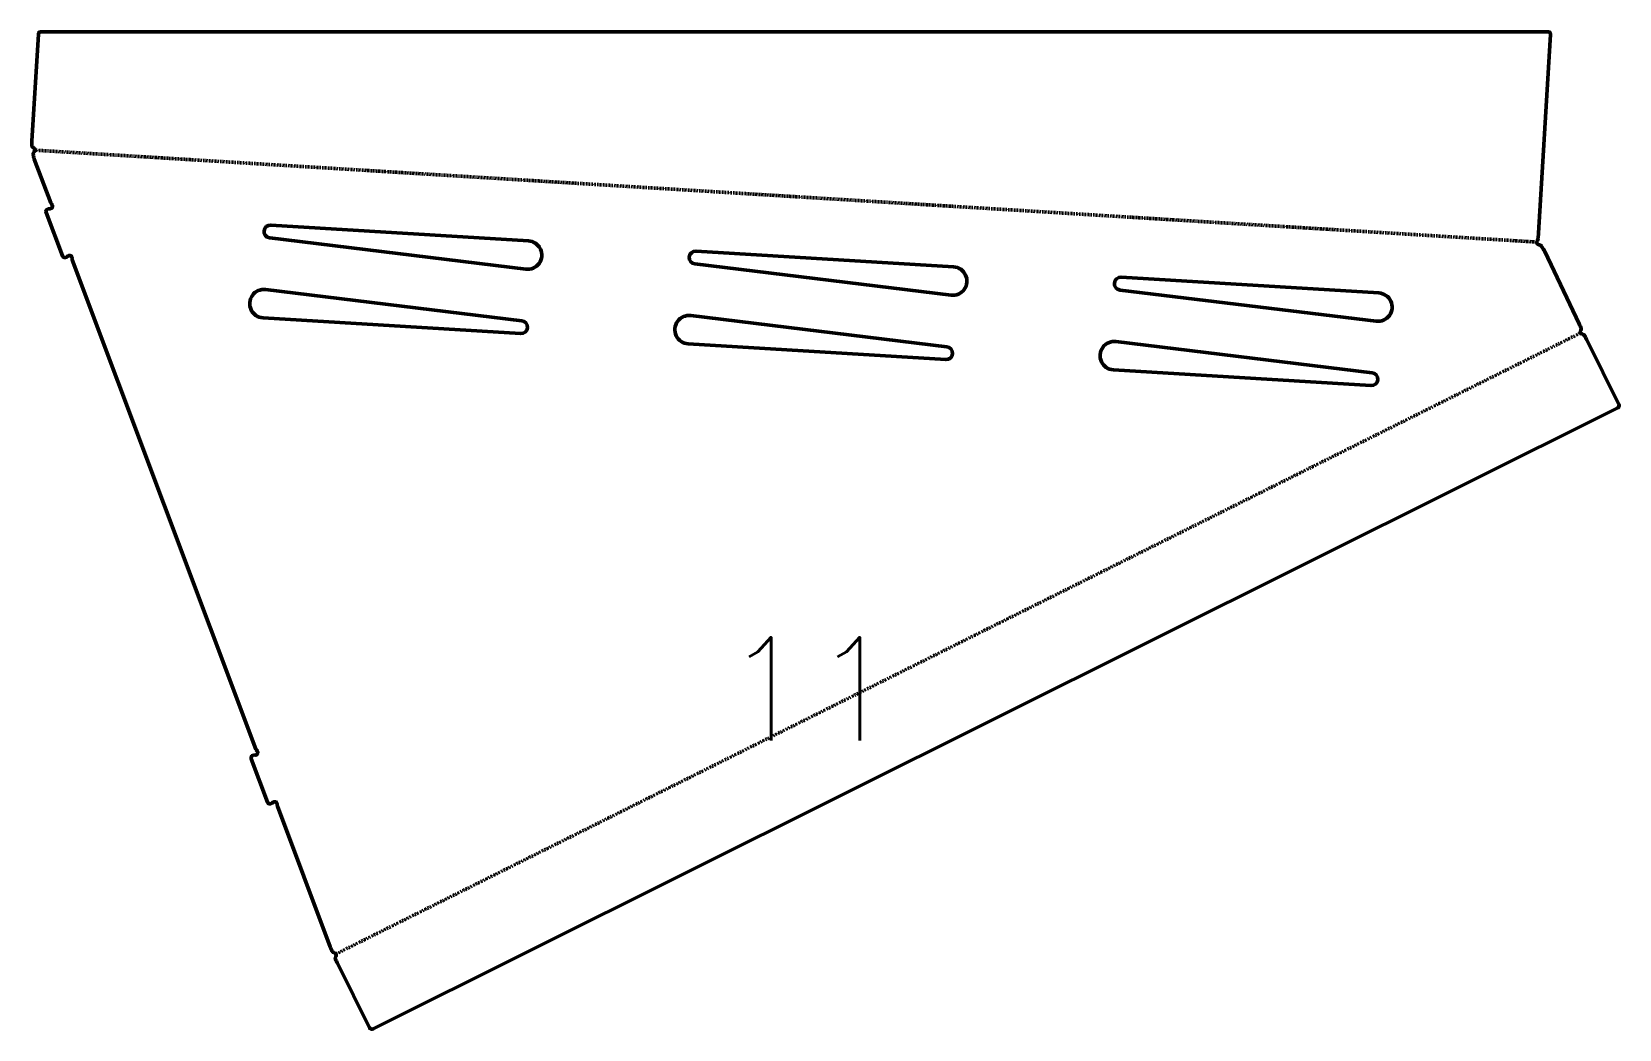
# Model space of a CAD drawing. Header units: millimetres. Extents: x 6 to 621, y 11 to 398.
import ezdxf
from ezdxf.enums import TextEntityAlignment as Align

# ---------------------------------------------------------------- set-up
doc = ezdxf.new("R2010")
doc.units = ezdxf.units.MM
doc.linetypes.add('DASHDOT', pattern=[1, 0.5, -0.25, 0, -0.25])
doc.layers.add('Bend', color=1, linetype='DASHDOT', lineweight=50)
doc.layers.add('Cutting', color=5, linetype='Continuous', lineweight=50)
doc.layers.add('Mark', color=6, linetype='Continuous')
doc.styles.add('RomanS.shx', font='RomanS.shx')

msp = doc.modelspace()

# ---------------------------------------------------------------- linework, layer by layer
at = {"layer": 'Bend'}
for p, q in [((588.75, 316.14), (7, 351.72)), ((123.63, 40.61), (605.72, 280.97))]:
    msp.add_line(p, q, dxfattribs=at)
at = {"layer": 'Cutting', "flags": 128}
for points in [[(589.26, 317.46, -0.196335), (589, 316.75, 0.638807), (589.72, 315.08, -0.255464), (590.54, 314.6, 0.005757), (590.93, 313.97, 0.002275), (591.83, 312.61, -0.037411), (591.9, 312.48), (605.17, 284.49, -0.001926), (605.18, 284.49, 0.000736), (605.83, 283.07, 0.000061), (605.88, 282.98, -0.267222), (605.79, 281.99, 0.579916), (606.54, 280.42, -0.266677), (607.36, 279.86, 0.002654), (608.1, 278.36), (620.59, 253.31, -0.414214), (620.14, 251.96), (138, 11.58, -0.414214), (136.66, 12.03), (124.17, 37.08, -0.006848), (123.45, 38.57, -0.271318), (123.54, 39.58, 0.570685), (122.85, 41.15, -0.269848), (122.05, 41.76, -0.002137), (121.42, 43.28, -0.00783), (121.41, 43.31), (100.92, 97.82, -0.137871), (100.87, 98.36, 0.786918), (99.1, 99.16, -0.137871), (98.67, 98.84), (98.43, 98.75, -0.414214), (97.14, 99.33), (90.81, 116.18, -0.414214), (91.39, 117.47), (91.63, 117.56, -0.137871), (92.17, 117.61, 0.786918), (92.97, 119.38, -0.137871), (92.65, 119.81), (21.43, 309.26, -0.137871), (21.39, 309.8, 0.786918), (19.62, 310.6, -0.137871), (19.18, 310.28), (18.94, 310.19, -0.414214), (17.66, 310.78), (11.32, 327.63, -0.414214), (11.91, 328.91), (12.14, 329, -0.137871), (12.68, 329.05, 0.786918), (13.48, 330.82, -0.137871), (13.16, 331.26), (6.76, 348.28, -0.029877), (6.73, 348.4, -0.002029), (6.33, 350.05, -0.275623), (6.66, 351.03, 0.550189), (6.4, 352.7, -0.28265), (5.81, 353.56, -0.027646), (5.82, 355.19), (8.35, 396.59, -0.396433), (9.35, 397.53), (593.09, 397.53, -0.432221), (594.08, 396.47), (589.26, 317.56, 0.026192)], [(198.17, 316.59, -1.030464), (197.17, 305.64), (97.95, 317.72, -0.970437), (98.4, 322.7)], [(362.86, 306.52, -1.030464), (361.86, 295.57), (262.64, 307.65, -0.970437), (263.1, 312.62)], [(527.56, 296.45, -1.030464), (526.56, 285.5), (427.33, 297.57, -0.970437), (427.79, 302.55)], [(195.59, 285.69, -0.970437), (195.14, 280.71), (95.37, 286.81, -1.030464), (96.37, 297.76)], [(360.28, 275.62, -0.970437), (359.83, 270.64), (260.06, 276.74, -1.030464), (261.06, 287.69)], [(524.98, 265.54, -0.970437), (524.52, 260.57), (424.75, 266.67, -1.030464), (425.75, 277.62)]]:
    msp.add_lwpolyline(points, format="xyb", close=True, dxfattribs=at)

# ---------------------------------------------------------------- texts
at = {"layer": 'Mark', "color": 6, "style": 'RomanS.shx'}
msp.add_text('11', height=40, dxfattribs=at).set_placement((307.62, 163.2), align=Align.TOP_CENTER)

doc.saveas('drawing.dxf')
